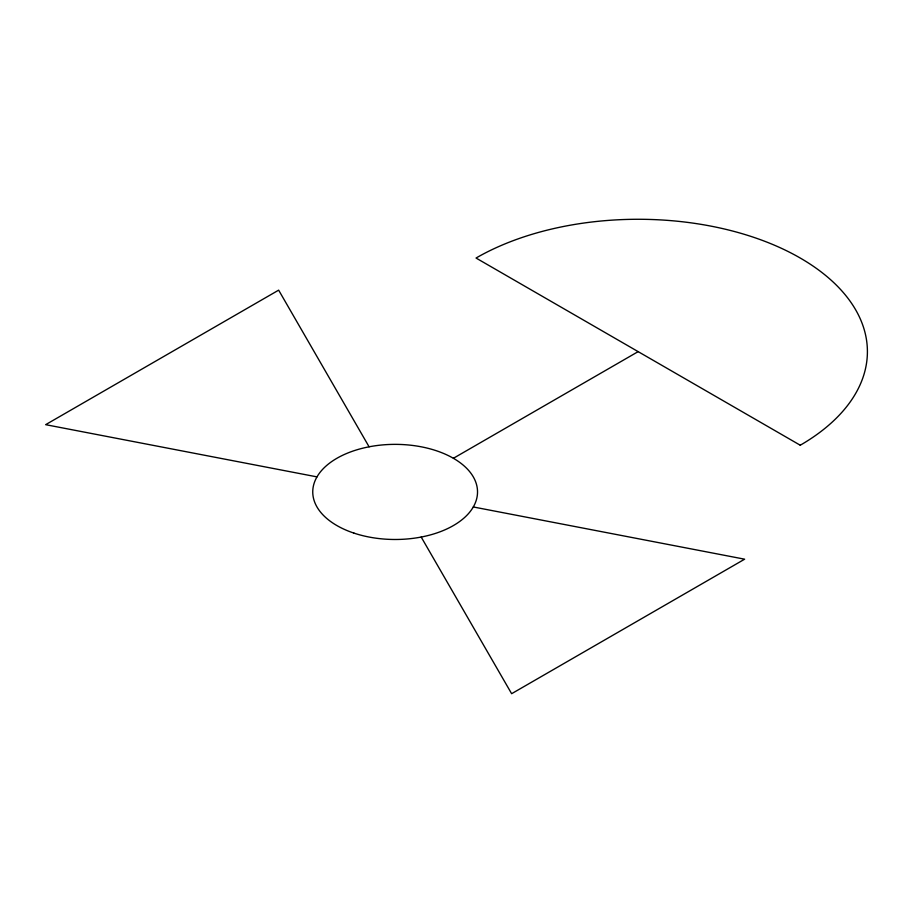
<?xml version="1.0" encoding="UTF-8"?>
<svg xmlns="http://www.w3.org/2000/svg" width="913" height="913" viewBox="0 0 913 913"><rect width="100%" height="100%" fill="white"/><g stroke="black" fill="none" stroke-linecap="round" stroke-linejoin="round"><path stroke-width="1.37" d="M453.384 458.292L638.141 351.631M316.994 476.883L45.65 424.671L278.648 290.151L369.092 446.811M473.288 506.966L744.631 559.19L511.634 693.697L421.19 537.049M800.245 445.224L476.038 258.037A229.254 132.351 0 0 1 800.245 258.037A229.254 132.351 0 0 1 800.245 445.224M353.947 533.112A82.375 47.556 0 0 0 477.522 491.924A82.375 47.556 0 0 0 353.947 450.737A82.375 47.556 0 0 0 353.947 533.112"/></g></svg>
